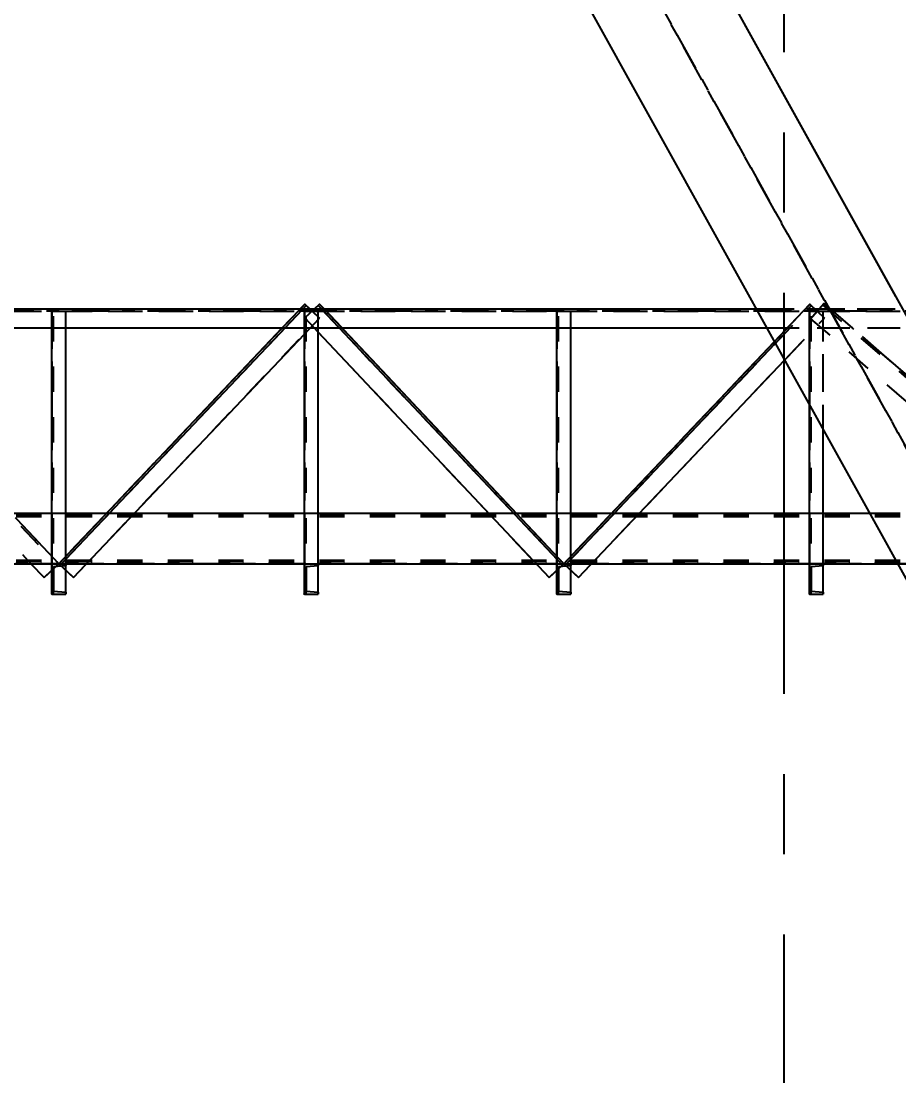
# Model space of a CAD drawing. Header units: millimetres. Extents: x 2368 to 8313, y 7493 to 11698.
# Drawn here: x 6194.2 to 6263.7, y 11232.9 to 11316.4 of the extents above; entities that cross this region are included whole.
import ezdxf

# ---------------------------------------------------------------- set-up
doc = ezdxf.new("R2010")
doc.units = ezdxf.units.MM
for name, pattern in [('CENTER', [50.8, 31.75, -6.35, 6.35, -6.35]), ('XKITLINE00', [0]), ('XKITLINE02', [4, 2, -2]), ('XKITLINE03', [6, 3, -1, 1, -1])]:
    doc.linetypes.add(name, pattern=pattern)
doc.styles.add('ROMANS', font='romans.shx')
doc.dimstyles.new('MD300', dxfattribs={"dimtxt": 2.5, "dimasz": 2.5, "dimexe": 1, "dimexo": 1, "dimgap": 0.5, "dimtad": 1, "dimdec": 1, "dimlfac": 50, "dimrnd": 0.5, "dimdsep": 46, "dimtxsty": 'ROMANS', "dimcen": 1, "dimclrd": 146, "dimclre": 146, "dimclrt": 30, "dimadec": 1, "dimazin": 2, "dimtfac": 1, "dimtdec": 1, "dimtmove": 0, "dimatfit": 1, "dimfxl": 1, "dimtolj": 1, "dimtzin": 0, "dimlwd": -1, "dimlwe": -1, "dimarcsym": 0})

# ---------------------------------------------------------------- blocks, each defined once
blk = doc.blocks.new('*D31')
at = {"color": 146, "transparency": 16777216}
for p, q in [((6524.588, 11276.547), (6524.588, 10991.038)), ((6189.043, 11249.201), (6189.043, 10991.038)), ((6191.543, 10992.038), (6522.088, 10992.038))]:
    blk.add_line(p, q, dxfattribs=at)
for points in [[(6191.543, 10992.455), (6191.543, 10991.621), (6189.043, 10992.038)], [(6522.088, 10992.455), (6522.088, 10991.621), (6524.588, 10992.038)]]:
    blk.add_solid(points, dxfattribs=at)
at = {"layer": 'Defpoints', "color": 0, "transparency": 16777216}
for p in [(6524.588, 11277.547), (6189.043, 11250.201), (6524.588, 10992.038)]:
    blk.add_point(p, dxfattribs=at)
at = {"color": 30, "transparency": 16777216, "insert": (6356.815, 10993.788), "char_height": 2.5, "attachment_point": 5, "style": 'ROMANS'}
blk.add_mtext('\\A1;16777', dxfattribs=at)
blk = doc.blocks.new('*D37')
at = {"color": 146, "transparency": 16777216}
for p, q in [((6544.584, 11276.27), (6544.584, 10979.265)), ((5216.588, 11053.98), (5216.588, 10979.265)), ((5219.088, 10980.265), (6542.084, 10980.265))]:
    blk.add_line(p, q, dxfattribs=at)
for points in [[(5219.088, 10980.681), (5219.088, 10979.848), (5216.588, 10980.265)], [(6542.084, 10980.681), (6542.084, 10979.848), (6544.584, 10980.265)]]:
    blk.add_solid(points, dxfattribs=at)
at = {"layer": 'Defpoints', "color": 0, "transparency": 16777216}
for p in [(6544.584, 11277.27), (5216.588, 11054.98), (6544.584, 10980.265)]:
    blk.add_point(p, dxfattribs=at)
at = {"color": 30, "transparency": 16777216, "insert": (5880.586, 10982.015), "char_height": 2.5, "attachment_point": 5, "style": 'ROMANS'}
blk.add_mtext('\\A1;66400', dxfattribs=at)
blk = doc.blocks.new('*D38')
at = {"color": 146, "transparency": 16777216}
for p, q in [((3888.584, 11276.27), (3888.584, 10968.162)), ((6544.588, 11276.271), (6544.588, 10968.162)), ((6542.088, 10969.162), (3891.084, 10969.162))]:
    blk.add_line(p, q, dxfattribs=at)
for points in [[(3891.084, 10969.579), (3891.084, 10968.745), (3888.584, 10969.162)], [(6542.088, 10969.579), (6542.088, 10968.745), (6544.588, 10969.162)]]:
    blk.add_solid(points, dxfattribs=at)
at = {"layer": 'Defpoints', "color": 0, "transparency": 16777216}
for p in [(3888.584, 11277.27), (6544.588, 11277.271), (3888.584, 10969.162)]:
    blk.add_point(p, dxfattribs=at)
at = {"color": 30, "transparency": 16777216, "insert": (5216.586, 10970.912), "char_height": 2.5, "attachment_point": 5, "style": 'ROMANS'}
blk.add_mtext('\\A1;132800', dxfattribs=at)

msp = doc.modelspace()

# ---------------------------------------------------------------- linework, layer by layer
at = {"color": 6, "linetype": 'CENTER'}
msp.add_line((6254.5882, 10907.5139), (6254.5882, 11495.735), dxfattribs=at)
at = {"color": 8, "linetype": 'XKITLINE03'}
for p, q in [((6364.5882, 11101.9134), (6200.5881, 11397.261)), ((6364.5882, 11101.9134), (6200.5882, 11397.261)), ((6219.9031, 11362.4767), (6272.9307, 11266.9793))]:
    msp.add_line(p, q, dxfattribs=at)
at = {"color": 8, "linetype": 'XKITLINE00'}
for p, q in [((6221.8136, 11369.4714), (6282.3326, 11260.4826)), ((6221.8144, 11369.4698), (6263.4106, 11294.5592)), ((6212.9938, 11364.4846), (6339.8202, 11136.083))]:
    msp.add_line(p, q, dxfattribs=at)
at = {"color": 3, "linetype": 'XKITLINE02'}
for p, q in [((6177.6744, 11293.8547), (6197.0218, 11273.3065)), ((6177.7909, 11293.9644), (6197.1383, 11273.4162)), ((6197.1383, 11273.4162), (6216.6282, 11293.9667)), ((6197.2544, 11273.3061), (6216.7443, 11293.8566)), ((6216.626, 11292.8676), (6217.7909, 11293.9644)), ((6216.6282, 11293.9667), (6216.7443, 11293.8566)), ((6216.6282, 11293.9667), (6217.7892, 11292.8657)), ((6217.6744, 11293.8547), (6217.7909, 11293.9644)), ((6217.6744, 11293.8547), (6237.0218, 11273.3065)), ((6217.7909, 11293.9644), (6237.1383, 11273.4162)), ((6237.1383, 11273.4162), (6256.6282, 11293.9667)), ((6237.2544, 11273.3061), (6256.7443, 11293.8566)), ((6253.8043, 11290.9891), (6256.6282, 11293.9667)), ((6253.8857, 11290.8424), (6256.7443, 11293.8566)), ((6256.6282, 11293.9667), (6257.7891, 11292.8657)), ((6256.6282, 11293.9667), (6257.7892, 11292.8657)), ((6256.6843, 11292.812), (6257.7329, 11294.0205)), ((6256.6843, 11292.812), (6257.7329, 11294.0205)), ((6257.628, 11293.8997), (6269.4874, 11283.6093)), ((6257.628, 11293.8997), (6281.1535, 11273.4867)), ((6257.7329, 11294.0205), (6269.2604, 11284.0181)), ((6257.7329, 11294.0205), (6281.2583, 11273.6076)), ((6133.777, 11293.4162), (6270.5499, 11293.4162)), ((6177.3893, 11293.5862), (6270.5483, 11293.5862)), ((6189.0605, 11293.4162), (6270.5499, 11293.4162)), ((6196.5883, 11292.0862), (6196.5883, 11293.4162)), ((6196.5883, 11293.4162), (6197.6883, 11293.4162)), ((6196.5883, 11293.4162), (6197.6883, 11293.4162)), ((6196.5883, 11271.0162), (6196.5883, 11293.4162)), ((6196.7283, 11271.0162), (6196.7283, 11293.4162)), ((6196.7283, 11271.0162), (6196.7283, 11293.4162)), ((6197.6883, 11292.0862), (6197.6883, 11293.4162)), ((6197.6883, 11271.0162), (6197.6883, 11293.4162)), ((6198.2992, 11272.3152), (6217.7892, 11292.8657)), ((6214.8448, 11292.0862), (6216.2673, 11293.5862)), ((6215.0653, 11292.0862), (6216.4879, 11293.5862)), ((6216.5883, 11292.0862), (6216.5883, 11293.4162)), ((6216.5883, 11293.4162), (6217.6883, 11293.4162)), ((6216.5883, 11293.4162), (6217.6883, 11293.4162)), ((6216.5883, 11271.0162), (6216.5883, 11293.4162)), ((6216.5883, 11291.5995), (6217.7891, 11292.8657)), ((6216.626, 11292.8676), (6217.3892, 11293.5862)), ((6216.626, 11292.8676), (6217.6883, 11291.7394)), ((6216.626, 11292.8676), (6235.9734, 11272.3194)), ((6216.7283, 11271.0162), (6216.7283, 11293.4162)), ((6216.7283, 11271.0162), (6216.7283, 11293.4162)), ((6217.0294, 11293.5862), (6217.7891, 11292.8657)), ((6217.6883, 11292.0862), (6217.6883, 11293.4162)), ((6217.6883, 11271.0162), (6217.6883, 11293.4162)), ((6217.9272, 11293.5862), (6219.3396, 11292.0862)), ((6218.147, 11293.5862), (6219.5593, 11292.0862)), ((6236.5883, 11292.0862), (6236.5883, 11293.4162)), ((6236.5883, 11293.4162), (6237.6883, 11293.4162)), ((6236.5883, 11293.4162), (6237.6883, 11293.4162)), ((6236.5883, 11271.0162), (6236.5883, 11293.4162)), ((6236.7283, 11271.0162), (6236.7283, 11293.4162)), ((6236.7283, 11271.0162), (6236.7283, 11293.4162)), ((6237.6883, 11292.0862), (6237.6883, 11293.4162)), ((6237.6883, 11271.0162), (6237.6883, 11293.4162)), ((6238.2992, 11272.3152), (6257.7892, 11292.8657)), ((6252.3621, 11293.5862), (6263.9475, 11293.5862)), ((6254.6186, 11289.5226), (6257.7891, 11292.8657)), ((6256.5883, 11285.9754), (6256.5883, 11293.4162)), ((6256.5883, 11293.4162), (6257.6883, 11293.4162)), ((6256.5883, 11293.4162), (6257.6883, 11293.4162)), ((6256.5883, 11271.0162), (6256.5883, 11293.4162)), ((6256.7283, 11271.0162), (6256.7283, 11293.4162)), ((6256.7283, 11271.0162), (6256.7283, 11293.4162)), ((6257.6883, 11283.9944), (6257.6883, 11293.4162)), ((6257.6883, 11271.0162), (6257.6883, 11293.4162)), ((6133.777, 11292.0862), (6270.5621, 11292.0862)), ((6253.195, 11292.0862), (6264.7804, 11292.0862)), ((6256.6843, 11292.812), (6271.5304, 11279.9301)), ((6256.6843, 11292.812), (6280.2097, 11272.3991)), ((6188.7836, 11279.9554), (6194.9407, 11273.4162)), ((6133.777, 11277.4162), (6270.7109, 11277.4162)), ((6133.777, 11277.2462), (6270.7113, 11277.2462)), ((6133.777, 11277.2462), (6270.7109, 11277.2462)), ((6133.777, 11277.1398), (6270.7113, 11277.1398)), ((6133.777, 11277.1398), (6270.7109, 11277.1398)), ((6187.5473, 11277.4162), (6203.137, 11277.4162)), ((6196.5883, 11277.4162), (6197.6883, 11277.4162)), ((6200.9318, 11277.4162), (6233.372, 11277.4162)), ((6216.5883, 11277.4162), (6217.6883, 11277.4162)), ((6231.1744, 11277.4162), (6243.137, 11277.4162)), ((6236.5883, 11277.4162), (6237.6883, 11277.4162)), ((6240.9318, 11277.4162), (6270.7113, 11277.4162)), ((6256.5883, 11277.4162), (6257.6883, 11277.4162)), ((6133.777, 11273.6926), (6270.7113, 11273.6926)), ((6133.777, 11273.6926), (6270.7109, 11273.6926)), ((6197.6883, 11273.7636), (6197.6883, 11273.9961)), ((6236.5883, 11273.7669), (6236.5883, 11274.0003)), ((6237.6883, 11273.7636), (6237.6883, 11273.9961)), ((6133.777, 11273.5862), (6270.7113, 11273.5862)), ((6133.777, 11273.5862), (6270.7109, 11273.5862)), ((6133.777, 11273.4162), (6270.7109, 11273.4162)), ((6154.9406, 11273.4162), (6270.7113, 11273.4162)), ((6195.9734, 11272.3194), (6197.1383, 11273.4162)), ((6196.5883, 11273.4162), (6199.3434, 11273.4162)), ((6196.5883, 11273.4162), (6197.6883, 11273.4162)), ((6196.5883, 11273.4162), (6196.5883, 11271.0162)), ((6196.5883, 11273.4162), (6196.5883, 11271.0162)), ((6196.7283, 11273.2034), (6197.6883, 11273.2802)), ((6196.7283, 11273.2034), (6196.7283, 11271.229)), ((6196.7283, 11273.2034), (6196.7283, 11271.229)), ((6197.1383, 11273.4162), (6198.2992, 11272.3152)), ((6197.2544, 11273.3061), (6197.6883, 11272.8946)), ((6197.6883, 11273.4162), (6197.6883, 11273.2802)), ((6197.6883, 11273.4162), (6197.6883, 11273.2802)), ((6216.5883, 11273.4162), (6217.6883, 11273.4162)), ((6216.5883, 11273.4162), (6217.6883, 11273.4162)), ((6216.5883, 11273.4162), (6216.5883, 11271.0162)), ((6216.5883, 11273.4162), (6216.5883, 11271.0162)), ((6216.7283, 11273.2034), (6217.6883, 11273.2802)), ((6216.7283, 11273.2034), (6216.7283, 11271.229)), ((6216.7283, 11273.2034), (6216.7283, 11271.229)), ((6217.6883, 11273.4162), (6217.6883, 11273.2802)), ((6217.6883, 11273.4162), (6217.6883, 11273.2802)), ((6234.9406, 11273.4162), (6239.3434, 11273.4162)), ((6235.9734, 11272.3194), (6237.1383, 11273.4162)), ((6236.5883, 11272.8983), (6237.1383, 11273.4162)), ((6236.5883, 11273.4162), (6237.6883, 11273.4162)), ((6236.5883, 11273.4162), (6236.5883, 11271.0162)), ((6236.5883, 11273.4162), (6236.5883, 11271.0162)), ((6236.7283, 11273.2034), (6237.6883, 11273.2802)), ((6236.7283, 11273.2034), (6236.7283, 11271.229)), ((6236.7283, 11273.2034), (6236.7283, 11271.229)), ((6237.1383, 11273.4162), (6238.2992, 11272.3152)), ((6237.2544, 11273.3061), (6237.6883, 11272.8946)), ((6237.6883, 11273.4162), (6237.6883, 11273.2802)), ((6237.6883, 11273.4162), (6237.6883, 11273.2802)), ((6256.5883, 11273.4162), (6257.6883, 11273.4162)), ((6256.5883, 11273.4162), (6257.6883, 11273.4162)), ((6256.5883, 11273.4162), (6256.5883, 11271.0162)), ((6256.5883, 11273.4162), (6256.5883, 11271.0162)), ((6256.7283, 11273.2034), (6257.6883, 11273.2802)), ((6256.7283, 11273.2034), (6256.7283, 11271.229)), ((6256.7283, 11273.2034), (6256.7283, 11271.229)), ((6257.6883, 11273.4162), (6257.6883, 11273.2802)), ((6257.6883, 11273.4162), (6257.6883, 11273.2802)), ((6196.7283, 11271.229), (6197.6883, 11271.1522)), ((6197.6883, 11271.1522), (6197.6883, 11271.0162)), ((6197.6883, 11271.1522), (6197.6883, 11271.0162)), ((6216.7283, 11271.229), (6217.6883, 11271.1522)), ((6217.6883, 11271.1522), (6217.6883, 11271.0162)), ((6217.6883, 11271.1522), (6217.6883, 11271.0162)), ((6236.7283, 11271.229), (6237.6883, 11271.1522)), ((6237.6883, 11271.1522), (6237.6883, 11271.0162)), ((6237.6883, 11271.1522), (6237.6883, 11271.0162)), ((6256.7283, 11271.229), (6257.6883, 11271.1522)), ((6257.6883, 11271.1522), (6257.6883, 11271.0162)), ((6257.6883, 11271.1522), (6257.6883, 11271.0162)), ((6196.5883, 11271.0162), (6197.6883, 11271.0162)), ((6196.5883, 11271.0162), (6197.6883, 11271.0162)), ((6216.5883, 11271.0162), (6217.6883, 11271.0162)), ((6216.5883, 11271.0162), (6217.6883, 11271.0162)), ((6236.5883, 11271.0162), (6237.6883, 11271.0162)), ((6236.5883, 11271.0162), (6237.6883, 11271.0162)), ((6256.5883, 11271.0162), (6257.6883, 11271.0162)), ((6256.5883, 11271.0162), (6257.6883, 11271.0162))]:
    msp.add_line(p, q, dxfattribs=at)
at = {"color": 1, "linetype": 'XKITLINE03'}
for p, q in [((6197.1383, 11273.4162), (6177.7909, 11293.9644)), ((6197.1383, 11273.4162), (6216.6282, 11293.9667)), ((6216.6282, 11293.9667), (6197.1383, 11273.4162)), ((6217.7909, 11293.9644), (6237.1383, 11273.4162)), ((6237.1383, 11273.4162), (6217.7909, 11293.9644)), ((6237.1383, 11273.4162), (6256.6282, 11293.9667)), ((6256.6282, 11293.9667), (6237.1383, 11273.4162)), ((6257.7329, 11294.0205), (6281.2583, 11273.6076)), ((6281.2583, 11273.6076), (6257.7329, 11294.0205)), ((6273.1666, 11293.4162), (6133.777, 11293.4162)), ((6196.5883, 11271.0162), (6196.5883, 11293.4162)), ((6196.5883, 11293.4162), (6196.5883, 11271.0162)), ((6216.5883, 11271.0162), (6216.5883, 11293.4162)), ((6216.5883, 11293.4162), (6216.5883, 11271.0162)), ((6236.5883, 11271.0162), (6236.5883, 11293.4162)), ((6236.5883, 11293.4162), (6236.5883, 11271.0162)), ((6256.5883, 11271.0162), (6256.5883, 11293.4162)), ((6256.5883, 11293.4162), (6256.5883, 11271.0162)), ((6133.777, 11273.4162), (6270.7113, 11273.4162)), ((6270.7109, 11273.4162), (6133.777, 11273.4162)), ((6196.5883, 11273.4162), (6196.5883, 11273.4162)), ((6216.5883, 11273.4162), (6216.5883, 11273.4162)), ((6236.5883, 11273.4162), (6236.5883, 11273.4162)), ((6256.5883, 11273.4162), (6256.5883, 11273.4162))]:
    msp.add_line(p, q, dxfattribs=at)
at = {"color": 7, "linetype": 'XKITLINE00'}
for p, q in [((6216.2673, 11293.5862), (6216.6282, 11293.9667)), ((6216.4879, 11293.5862), (6216.7443, 11293.8566)), ((6216.6282, 11293.9667), (6217.0294, 11293.5862)), ((6217.3892, 11293.5862), (6217.6744, 11293.8547)), ((6217.7909, 11293.9644), (6217.6744, 11293.8547)), ((6217.6744, 11293.8547), (6217.9272, 11293.5862)), ((6217.7909, 11293.9644), (6218.147, 11293.5862)), ((6192.7841, 11293.5862), (6252.3621, 11293.5862)), ((6192.7839, 11292.0862), (6253.195, 11292.0862)), ((6196.5883, 11271.0162), (6196.5883, 11292.0862)), ((6197.1383, 11273.4162), (6214.8448, 11292.0862)), ((6197.2544, 11273.3061), (6215.0653, 11292.0862)), ((6197.6883, 11273.9961), (6197.6883, 11292.0862)), ((6216.5883, 11271.0162), (6216.5883, 11292.0862)), ((6217.6883, 11271.0162), (6217.6883, 11292.0862)), ((6219.3396, 11292.0862), (6237.0218, 11273.3065)), ((6219.5593, 11292.0862), (6237.1383, 11273.4162)), ((6236.5883, 11274.0003), (6236.5883, 11292.0862)), ((6237.6883, 11273.9961), (6237.6883, 11292.0862)), ((6198.2992, 11272.3152), (6216.5883, 11291.5995)), ((6217.6883, 11291.7394), (6235.9734, 11272.3194)), ((6237.1383, 11273.4162), (6253.8043, 11290.9891)), ((6237.2544, 11273.3061), (6253.8857, 11290.8424)), ((6238.2992, 11272.3152), (6254.6186, 11289.5226)), ((6256.5883, 11271.0162), (6256.5883, 11285.9754)), ((6257.6883, 11271.0162), (6257.6883, 11283.9944)), ((6192.7835, 11277.4162), (6196.5883, 11277.4162)), ((6197.6883, 11277.4162), (6200.9318, 11277.4162)), ((6203.137, 11277.4162), (6216.5883, 11277.4162)), ((6217.6883, 11277.4162), (6231.1744, 11277.4162)), ((6233.372, 11277.4162), (6236.5883, 11277.4162)), ((6237.6883, 11277.4162), (6240.9318, 11277.4162)), ((6243.137, 11277.4162), (6256.5883, 11277.4162)), ((6257.6883, 11277.4162), (6261.341, 11277.4162)), ((6197.6883, 11271.0162), (6197.6883, 11273.7636)), ((6236.5883, 11271.0162), (6236.5883, 11273.7669)), ((6237.6883, 11271.0162), (6237.6883, 11273.7636)), ((6192.7834, 11273.4162), (6196.5883, 11273.4162)), ((6194.9407, 11273.4162), (6195.9734, 11272.3194)), ((6195.9734, 11272.3194), (6196.5883, 11272.8983)), ((6197.1383, 11273.4162), (6197.2544, 11273.3061)), ((6197.6883, 11272.8946), (6198.2992, 11272.3152)), ((6199.3434, 11273.4162), (6216.5883, 11273.4162)), ((6217.6883, 11273.4162), (6234.9406, 11273.4162)), ((6235.9734, 11272.3194), (6236.5883, 11272.8983)), ((6237.1383, 11273.4162), (6237.0218, 11273.3065)), ((6237.1383, 11273.4162), (6237.2544, 11273.3061)), ((6237.6883, 11272.8946), (6238.2992, 11272.3152)), ((6239.3434, 11273.4162), (6256.5883, 11273.4162)), ((6257.6883, 11273.4162), (6263.5621, 11273.4162)), ((6196.5883, 11271.0162), (6197.6883, 11271.0162)), ((6216.5883, 11271.0162), (6217.6883, 11271.0162)), ((6236.5883, 11271.0162), (6237.6883, 11271.0162)), ((6256.5883, 11271.0162), (6257.6883, 11271.0162))]:
    msp.add_line(p, q, dxfattribs=at)
at = {"color": 1, "linetype": 'XKITLINE00'}
for centre in [(6216.6282, 11293.9667), (6216.6282, 11293.9667), (6217.7909, 11293.9644), (6217.7909, 11293.9644), (6256.6282, 11293.9667), (6256.6282, 11293.9667), (6257.7329, 11294.0205), (6257.7329, 11294.0205), (6196.5883, 11293.4162), (6196.5883, 11293.4162), (6216.5883, 11293.4162), (6216.5883, 11293.4162), (6236.5883, 11293.4162), (6236.5883, 11293.4162), (6256.5883, 11293.4162), (6256.5883, 11293.4162), (6196.5883, 11273.4162), (6197.1383, 11273.4162), (6197.1383, 11273.4162), (6197.1383, 11273.4162), (6216.5883, 11273.4162), (6236.5883, 11273.4162), (6237.1383, 11273.4162), (6237.1383, 11273.4162), (6237.1383, 11273.4162), (6237.1383, 11273.4162), (6256.5883, 11273.4162), (6196.5883, 11271.0162), (6196.5883, 11271.0162), (6216.5883, 11271.0162), (6216.5883, 11271.0162), (6236.5883, 11271.0162), (6236.5883, 11271.0162), (6256.5883, 11271.0162), (6256.5883, 11271.0162)]:
    msp.add_circle(centre, 0.004, dxfattribs=at)

# ---------------------------------------------------------------- dimensions: what is measured, and where the dimension line sits
for base, p1, p2, picture, middle in [((3888.5836, 10969.1621), (6544.5882, 11277.2708), (3888.5836, 11277.2703), '*D38', (5216.5859, 10970.9121)), ((6544.5838, 10980.2647), (5216.5882, 11054.9804), (6544.5838, 11277.2701), '*D37', (5880.586, 10982.0147)), ((6524.5876, 10992.0378), (6189.0433, 11250.201), (6524.5876, 11277.5473), '*D31', (6356.8155, 10993.7878))]:
    dim = msp.add_linear_dim(base=base, p1=p1, p2=p2, dimstyle='MD300')
    dim.commit()
    dim.dimension.update_dxf_attribs({"geometry": picture, "text_midpoint": middle})

doc.saveas('drawing.dxf')
